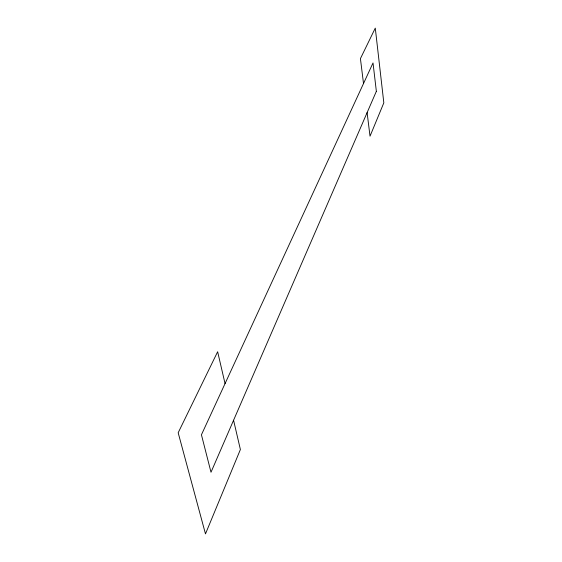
<?xml version="1.0" encoding="UTF-8"?>
<svg xmlns="http://www.w3.org/2000/svg" width="562" height="562" viewBox="0 0 562 562"><rect width="100%" height="100%" fill="white"/><g stroke="black" fill="none" stroke-linecap="round" stroke-linejoin="round"><path stroke-width="0.84" d="M225.053 383.6L217.642 351.742L178.175 432.754L205.481 533.9L240.388 449.53L233.574 420.243M363.509 83.534L360.425 58.603L375.283 28.1L383.825 102.846L370.021 136.194L367.105 112.625M376.357 91.318L211.003 472.242L201.435 434.784L373.02 62.93L376.357 91.318"/></g></svg>
